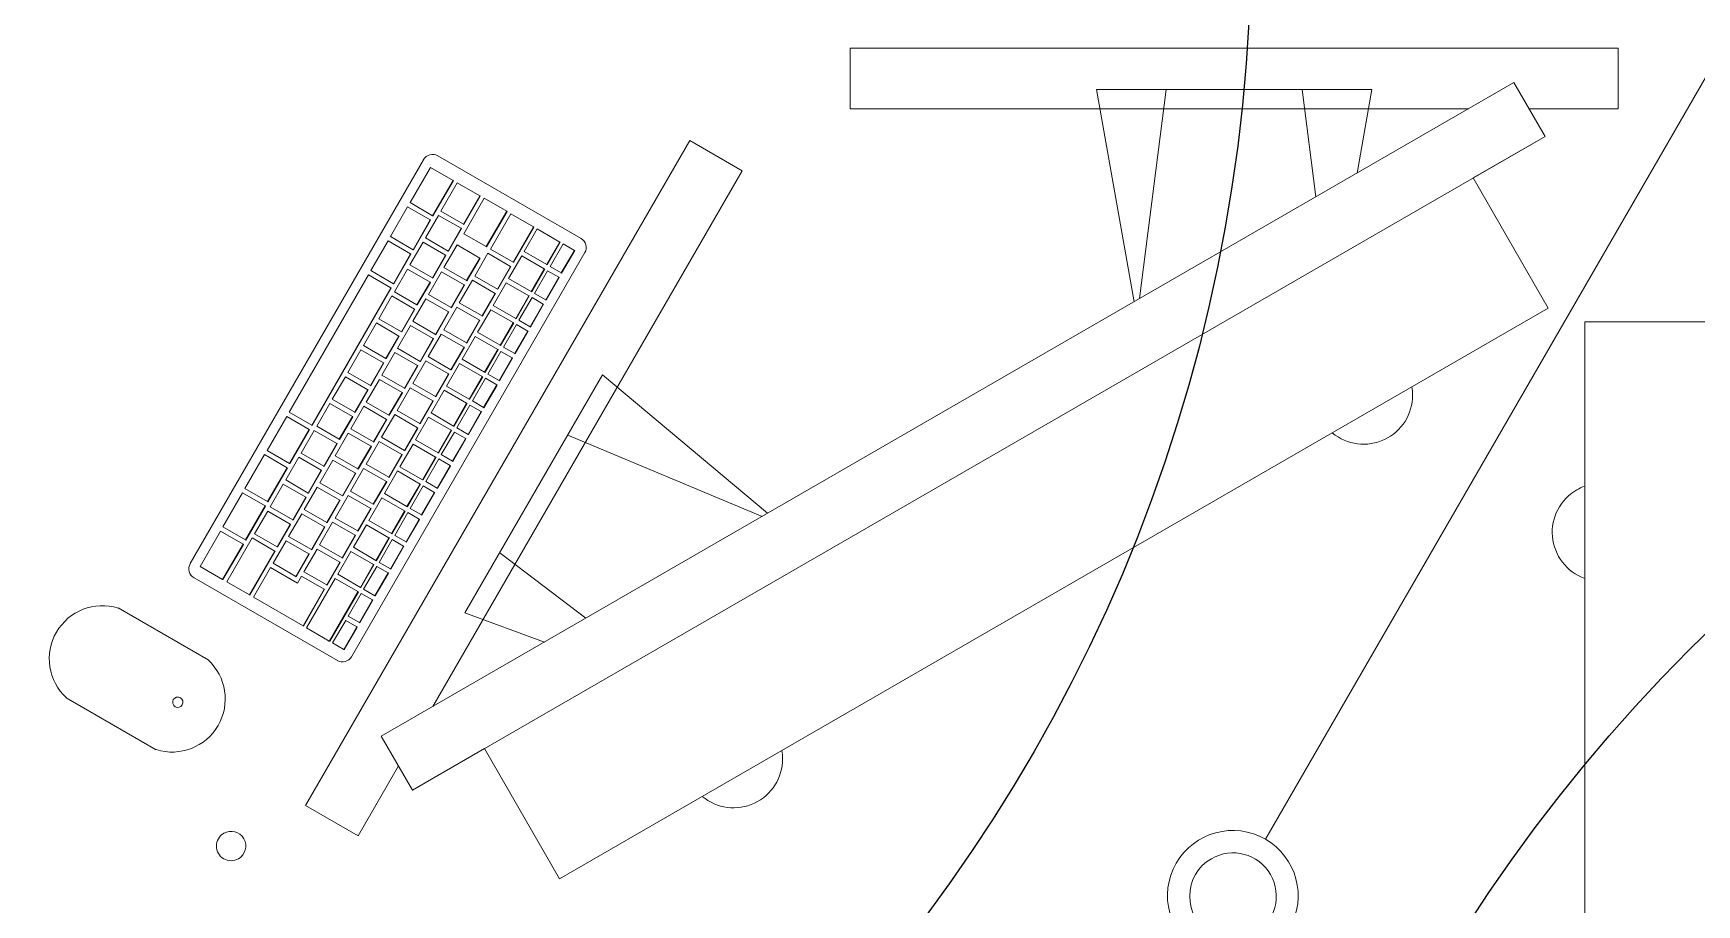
# Model space of a CAD drawing. Header units: millimetres. Extents: x 155920 to 295199, y -4084 to 97293.
# Drawn here: x 170546 to 171564, y 20503 to 21036 of the extents above; entities that cross this region are included whole.
import ezdxf

# ---------------------------------------------------------------- set-up
doc = ezdxf.new("R2010")
doc.units = ezdxf.units.MM
doc.header["$MEASUREMENT"] = 0
for name, color, linetype, lineweight in [('A-GENM', 8, 'CONTINUOUS', 9), ('E-ELEC-EQPM', 8, 'CONTINUOUS', 9), ('I-FURN', 8, 'CONTINUOUS', 9)]:
    doc.layers.add(name, color=color, linetype=linetype, lineweight=lineweight)
doc.layers.add('Social Distancing', color=7, linetype='CONTINUOUS')

msp = doc.modelspace()

# ---------------------------------------------------------------- linework, layer by layer
at = {"layer": 'A-GENM'}
for p, q in [((170785.3, 20958.5), (170642.5, 20711.3)), ((170789.5, 20953.8), (170777, 20932.2)), ((170803.3, 20945.8), (170789.5, 20953.8)), ((170881.6, 20910.3), (170794, 20960.9)), ((170790.8, 20924.2), (170803.3, 20945.8)), ((170803.5, 20945.7), (170791, 20924.1)), ((170805.9, 20944.3), (170795.9, 20927)), ((170803.5, 20945.7), (170803.3, 20945.8)), ((170819.7, 20936.4), (170805.9, 20944.3)), ((170777, 20932.2), (170790.8, 20924.2)), ((170809.7, 20919.1), (170819.7, 20936.4)), ((170822.3, 20934.9), (170809.8, 20913.2)), ((170819.9, 20936.2), (170809.9, 20918.9)), ((170819.9, 20936.2), (170819.7, 20936.4)), ((170836.1, 20926.9), (170822.3, 20934.9)), ((170775.5, 20929.6), (170765, 20911.4)), ((170789.3, 20921.6), (170775.5, 20929.6)), ((170794.4, 20924.4), (170786.4, 20910.6)), ((170791, 20924.1), (170790.8, 20924.2)), ((170808.2, 20916.5), (170794.4, 20924.4)), ((170795.9, 20927), (170809.7, 20919.1)), ((170823.6, 20905.3), (170836.1, 20926.9)), ((170836.3, 20926.8), (170823.8, 20905.1)), ((170838.7, 20925.4), (170826.2, 20903.8)), ((170836.3, 20926.8), (170836.1, 20926.9)), ((170852.5, 20917.5), (170838.7, 20925.4)), ((170778.8, 20903.4), (170789.3, 20921.6)), ((170789.5, 20921.5), (170779, 20903.3)), ((170789.5, 20921.5), (170789.3, 20921.6)), ((170800.2, 20902.6), (170808.2, 20916.5)), ((170808.4, 20916.3), (170800.4, 20902.5)), ((170808.4, 20916.3), (170808.2, 20916.5)), ((170809.9, 20918.9), (170809.7, 20919.1)), ((170809.8, 20913.2), (170823.6, 20905.3)), ((170840, 20895.8), (170852.5, 20917.5)), ((170852.7, 20917.3), (170840.2, 20895.7)), ((170854.8, 20916.1), (170846.8, 20902.3)), ((170852.7, 20917.3), (170852.5, 20917.5)), ((170868.6, 20908.1), (170854.8, 20916.1)), ((170741.1, 20654.3), (170883.9, 20901.6)), ((170763.5, 20908.8), (170753, 20890.6)), ((170777.3, 20900.8), (170763.5, 20908.8)), ((170765, 20911.4), (170778.8, 20903.4)), ((170784.9, 20908), (170776.9, 20894.1)), ((170779, 20903.3), (170778.8, 20903.4)), ((170798.7, 20900), (170784.9, 20908)), ((170786.4, 20910.6), (170800.2, 20902.6)), ((170805.7, 20906.3), (170797.7, 20892.5)), ((170800.4, 20902.5), (170800.2, 20902.6)), ((170819.6, 20898.3), (170805.7, 20906.3)), ((170823.8, 20905.1), (170823.6, 20905.3)), ((170826.2, 20903.8), (170840, 20895.8)), ((170846.8, 20902.3), (170860.6, 20894.3)), ((170860.6, 20894.3), (170868.6, 20908.1)), ((170868.9, 20908), (170860.9, 20894.1)), ((170870.6, 20907), (170862.6, 20893.1)), ((170868.9, 20908), (170868.6, 20908.1)), ((170869.5, 20889.2), (170877.5, 20903)), ((170877.7, 20902.9), (170869.7, 20889)), ((170877.5, 20903), (170870.6, 20907)), ((170877.7, 20902.9), (170877.5, 20903)), ((170766.8, 20882.6), (170777.3, 20900.8)), ((170777.5, 20900.7), (170767, 20882.5)), ((170775.4, 20891.5), (170767.4, 20877.7)), ((170789.2, 20883.6), (170775.4, 20891.5)), ((170776.9, 20894.1), (170790.7, 20886.2)), ((170777.5, 20900.7), (170777.3, 20900.8)), ((170790.7, 20886.2), (170798.7, 20900)), ((170798.9, 20899.9), (170790.9, 20886)), ((170797.7, 20892.5), (170811.6, 20884.5)), ((170798.9, 20899.9), (170798.7, 20900)), ((170811.6, 20884.5), (170819.6, 20898.3)), ((170819.8, 20898.2), (170811.8, 20884.3)), ((170824.6, 20901.2), (170816.6, 20887.3)), ((170819.8, 20898.2), (170819.6, 20898.3)), ((170838.5, 20893.2), (170824.6, 20901.2)), ((170830.5, 20879.3), (170838.5, 20893.2)), ((170838.7, 20893.1), (170830.7, 20879.2)), ((170845.3, 20899.7), (170837.3, 20885.8)), ((170838.7, 20893.1), (170838.5, 20893.2)), ((170840.2, 20895.7), (170840, 20895.8)), ((170859.1, 20891.7), (170845.3, 20899.7)), ((170851.1, 20877.8), (170859.1, 20891.7)), ((170859.4, 20891.5), (170851.4, 20877.7)), ((170859.4, 20891.5), (170859.1, 20891.7)), ((170860.9, 20894.1), (170860.6, 20894.3)), ((170862.6, 20893.1), (170869.5, 20889.2)), ((170751.5, 20888), (170703, 20804)), ((170765.3, 20880), (170751.5, 20888)), ((170753, 20890.6), (170766.8, 20882.6)), ((170767, 20882.5), (170766.8, 20882.6)), ((170781.2, 20869.7), (170789.2, 20883.6)), ((170789.4, 20883.4), (170781.4, 20869.6)), ((170796.2, 20889.9), (170788.2, 20876)), ((170789.4, 20883.4), (170789.2, 20883.6)), ((170790.9, 20886), (170790.7, 20886.2)), ((170810.1, 20881.9), (170796.2, 20889.9)), ((170802.1, 20868), (170810.1, 20881.9)), ((170810.3, 20881.7), (170802.3, 20867.9)), ((170815.1, 20884.7), (170807.1, 20870.9)), ((170810.3, 20881.7), (170810.1, 20881.9)), ((170811.8, 20884.3), (170811.6, 20884.5)), ((170829, 20876.7), (170815.1, 20884.7)), ((170816.6, 20887.3), (170830.5, 20879.3)), ((170835.8, 20883.2), (170827.8, 20869.3)), ((170849.6, 20875.2), (170835.8, 20883.2)), ((170837.3, 20885.8), (170851.1, 20877.8)), ((170861.1, 20890.5), (170853.1, 20876.7)), ((170860, 20872.7), (170868, 20886.6)), ((170868.2, 20886.4), (170860.2, 20872.6)), ((170868, 20886.6), (170861.1, 20890.5)), ((170868.2, 20886.4), (170868, 20886.6)), ((170869.7, 20889), (170869.5, 20889.2)), ((170716.8, 20796), (170765.3, 20880)), ((170765.5, 20879.9), (170717, 20795.9)), ((170765.9, 20875.1), (170757.9, 20861.2)), ((170765.5, 20879.9), (170765.3, 20880)), ((170779.7, 20867.1), (170765.9, 20875.1)), ((170767.4, 20877.7), (170781.2, 20869.7)), ((170786.7, 20873.4), (170778.7, 20859.6)), ((170800.6, 20865.4), (170786.7, 20873.4)), ((170788.2, 20876), (170802.1, 20868)), ((170821, 20862.9), (170829, 20876.7)), ((170829.2, 20876.6), (170821.2, 20862.8)), ((170829.2, 20876.6), (170829, 20876.7)), ((170830.7, 20879.2), (170830.5, 20879.3)), ((170841.6, 20861.4), (170849.6, 20875.2)), ((170849.9, 20875.1), (170841.9, 20861.2)), ((170851.6, 20874.1), (170843.6, 20860.2)), ((170849.9, 20875.1), (170849.6, 20875.2)), ((170851.4, 20877.7), (170851.1, 20877.8)), ((170858.5, 20870.1), (170851.6, 20874.1)), ((170853.1, 20876.7), (170860, 20872.7)), ((170860.2, 20872.6), (170860, 20872.7)), ((170757.9, 20861.2), (170771.7, 20853.2)), ((170771.7, 20853.2), (170779.7, 20867.1)), ((170779.9, 20867), (170771.9, 20853.1)), ((170779.9, 20867), (170779.7, 20867.1)), ((170781.4, 20869.6), (170781.2, 20869.7)), ((170792.6, 20851.6), (170800.6, 20865.4)), ((170800.8, 20865.3), (170792.8, 20851.4)), ((170805.6, 20868.3), (170797.6, 20854.4)), ((170800.8, 20865.3), (170800.6, 20865.4)), ((170802.3, 20867.9), (170802.1, 20868)), ((170819.5, 20860.3), (170805.6, 20868.3)), ((170807.1, 20870.9), (170821, 20862.9)), ((170826.3, 20866.7), (170818.3, 20852.9)), ((170821.2, 20862.8), (170821, 20862.9)), ((170840.1, 20858.8), (170826.3, 20866.7)), ((170827.8, 20869.3), (170841.6, 20861.4)), ((170841.9, 20861.2), (170841.6, 20861.4)), ((170850.5, 20856.2), (170858.5, 20870.1)), ((170858.7, 20870), (170850.7, 20856.1)), ((170858.7, 20870), (170858.5, 20870.1)), ((170756.4, 20858.6), (170748.4, 20844.8)), ((170770.2, 20850.6), (170756.4, 20858.6)), ((170762.2, 20836.8), (170770.2, 20850.6)), ((170777.2, 20857), (170769.2, 20843.1)), ((170770.4, 20850.5), (170770.2, 20850.6)), ((170771.9, 20853.1), (170771.7, 20853.2)), ((170791.1, 20849), (170777.2, 20857)), ((170778.7, 20859.6), (170792.6, 20851.6)), ((170796.1, 20851.8), (170788.1, 20838)), ((170792.8, 20851.4), (170792.6, 20851.6)), ((170810, 20843.8), (170796.1, 20851.8)), ((170797.6, 20854.4), (170811.5, 20846.4)), ((170811.5, 20846.4), (170819.5, 20860.3)), ((170819.7, 20860.2), (170811.7, 20846.3)), ((170818.3, 20852.9), (170832.1, 20844.9)), ((170819.7, 20860.2), (170819.5, 20860.3)), ((170832.1, 20844.9), (170840.1, 20858.8)), ((170840.4, 20858.6), (170832.4, 20844.8)), ((170842.1, 20857.6), (170834.1, 20843.8)), ((170840.4, 20858.6), (170840.1, 20858.8)), ((170841, 20839.8), (170849, 20853.6)), ((170849.2, 20853.5), (170841.2, 20839.6)), ((170849, 20853.6), (170842.1, 20857.6)), ((170843.6, 20860.2), (170850.5, 20856.2)), ((170849.2, 20853.5), (170849, 20853.6)), ((170850.7, 20856.1), (170850.5, 20856.2)), ((170746.9, 20842.2), (170738.9, 20828.3)), ((170760.7, 20834.2), (170746.9, 20842.2)), ((170748.4, 20844.8), (170762.2, 20836.8)), ((170767.7, 20840.5), (170759.7, 20826.6)), ((170770.4, 20850.5), (170762.4, 20836.6)), ((170781.6, 20832.5), (170767.7, 20840.5)), ((170769.2, 20843.1), (170783.1, 20835.1)), ((170783.1, 20835.1), (170791.1, 20849)), ((170791.3, 20848.8), (170783.3, 20835)), ((170791.3, 20848.8), (170791.1, 20849)), ((170802, 20830), (170810, 20843.8)), ((170810.2, 20843.7), (170802.2, 20829.8)), ((170816.8, 20850.3), (170808.8, 20836.4)), ((170810.2, 20843.7), (170810, 20843.8)), ((170811.7, 20846.3), (170811.5, 20846.4)), ((170830.6, 20842.3), (170816.8, 20850.3)), ((170822.6, 20828.5), (170830.6, 20842.3)), ((170830.9, 20842.2), (170822.9, 20828.3)), ((170832.6, 20841.2), (170824.6, 20827.3)), ((170830.9, 20842.2), (170830.6, 20842.3)), ((170832.4, 20844.8), (170832.1, 20844.9)), ((170839.5, 20837.2), (170832.6, 20841.2)), ((170834.1, 20843.8), (170841, 20839.8)), ((170752.7, 20820.3), (170760.7, 20834.2)), ((170760.9, 20834.1), (170752.9, 20820.2)), ((170760.9, 20834.1), (170760.7, 20834.2)), ((170762.4, 20836.6), (170762.2, 20836.8)), ((170773.6, 20818.7), (170781.6, 20832.5)), ((170781.8, 20832.4), (170773.8, 20818.5)), ((170786.6, 20835.4), (170778.6, 20821.5)), ((170781.8, 20832.4), (170781.6, 20832.5)), ((170783.3, 20835), (170783.1, 20835.1)), ((170800.5, 20827.4), (170786.6, 20835.4)), ((170788.1, 20838), (170802, 20830)), ((170807.3, 20833.8), (170799.3, 20820)), ((170821.1, 20825.9), (170807.3, 20833.8)), ((170808.8, 20836.4), (170822.6, 20828.5)), ((170831.5, 20823.3), (170839.5, 20837.2)), ((170839.7, 20837.1), (170831.7, 20823.2)), ((170839.7, 20837.1), (170839.5, 20837.2)), ((170841.2, 20839.6), (170841, 20839.8)), ((170737.4, 20825.7), (170729.4, 20811.9)), ((170751.2, 20817.7), (170737.4, 20825.7)), ((170738.9, 20828.3), (170752.7, 20820.3)), ((170758.2, 20824), (170750.2, 20810.2)), ((170752.9, 20820.2), (170752.7, 20820.3)), ((170772.1, 20816.1), (170758.2, 20824)), ((170759.7, 20826.6), (170773.6, 20818.7)), ((170778.6, 20821.5), (170792.5, 20813.5)), ((170792.5, 20813.5), (170800.5, 20827.4)), ((170800.7, 20827.2), (170792.7, 20813.4)), ((170800.7, 20827.2), (170800.5, 20827.4)), ((170802.2, 20829.8), (170802, 20830)), ((170813.1, 20812), (170821.1, 20825.9)), ((170821.4, 20825.7), (170813.4, 20811.9)), ((170823.1, 20824.7), (170815.1, 20810.9)), ((170821.4, 20825.7), (170821.1, 20825.9)), ((170822, 20806.9), (170830, 20820.7)), ((170830.2, 20820.6), (170822.2, 20806.7)), ((170822.9, 20828.3), (170822.6, 20828.5)), ((170830, 20820.7), (170823.1, 20824.7)), ((170824.6, 20827.3), (170831.5, 20823.3)), ((170830.2, 20820.6), (170830, 20820.7)), ((170831.7, 20823.2), (170831.5, 20823.3)), ((170729.4, 20811.9), (170743.2, 20803.9)), ((170743.2, 20803.9), (170751.2, 20817.7)), ((170751.4, 20817.6), (170743.4, 20803.7)), ((170750.2, 20810.2), (170764.1, 20802.2)), ((170751.4, 20817.6), (170751.2, 20817.7)), ((170764.1, 20802.2), (170772.1, 20816.1)), ((170772.3, 20815.9), (170764.3, 20802.1)), ((170777.1, 20818.9), (170769.1, 20805.1)), ((170772.3, 20815.9), (170772.1, 20816.1)), ((170773.8, 20818.5), (170773.6, 20818.7)), ((170791, 20810.9), (170777.1, 20818.9)), ((170783, 20797.1), (170791, 20810.9)), ((170791.2, 20810.8), (170783.2, 20796.9)), ((170797.8, 20817.4), (170789.8, 20803.5)), ((170791.2, 20810.8), (170791, 20810.9)), ((170792.7, 20813.4), (170792.5, 20813.5)), ((170811.6, 20809.4), (170797.8, 20817.4)), ((170799.3, 20820), (170813.1, 20812)), ((170813.4, 20811.9), (170813.1, 20812)), ((170815.1, 20810.9), (170822, 20806.9)), ((170701.5, 20801.4), (170689.5, 20780.6)), ((170715.3, 20793.4), (170701.5, 20801.4)), ((170703, 20804), (170716.8, 20796)), ((170727.9, 20809.3), (170719.9, 20795.4)), ((170741.7, 20801.3), (170727.9, 20809.3)), ((170733.7, 20787.4), (170741.7, 20801.3)), ((170741.9, 20801.1), (170733.9, 20787.3)), ((170748.7, 20807.6), (170740.7, 20793.7)), ((170741.9, 20801.1), (170741.7, 20801.3)), ((170743.4, 20803.7), (170743.2, 20803.9)), ((170762.6, 20799.6), (170748.7, 20807.6)), ((170767.6, 20802.5), (170759.6, 20788.6)), ((170764.3, 20802.1), (170764.1, 20802.2)), ((170781.5, 20794.5), (170767.6, 20802.5)), ((170769.1, 20805.1), (170783, 20797.1)), ((170788.3, 20800.9), (170780.3, 20787.1)), ((170802.1, 20792.9), (170788.3, 20800.9)), ((170789.8, 20803.5), (170803.6, 20795.5)), ((170803.6, 20795.5), (170811.6, 20809.4)), ((170811.9, 20809.3), (170803.9, 20795.4)), ((170813.6, 20808.3), (170805.6, 20794.4)), ((170811.9, 20809.3), (170811.6, 20809.4)), ((170812.5, 20790.4), (170820.5, 20804.3)), ((170820.7, 20804.1), (170812.7, 20790.3)), ((170820.5, 20804.3), (170813.6, 20808.3)), ((170820.7, 20804.1), (170820.5, 20804.3)), ((170822.2, 20806.7), (170822, 20806.9)), ((170703.3, 20772.6), (170715.3, 20793.4)), ((170715.5, 20793.3), (170703.5, 20772.5)), ((170718.4, 20792.8), (170710.4, 20778.9)), ((170715.5, 20793.3), (170715.3, 20793.4)), ((170717, 20795.9), (170716.8, 20796)), ((170732.2, 20784.8), (170718.4, 20792.8)), ((170719.9, 20795.4), (170733.7, 20787.4)), ((170739.2, 20791.1), (170731.2, 20777.3)), ((170753.1, 20783.2), (170739.2, 20791.1)), ((170740.7, 20793.7), (170754.6, 20785.8)), ((170754.6, 20785.8), (170762.6, 20799.6)), ((170762.8, 20799.5), (170754.8, 20785.6)), ((170762.8, 20799.5), (170762.6, 20799.6)), ((170773.5, 20780.6), (170781.5, 20794.5)), ((170781.7, 20794.3), (170773.7, 20780.5)), ((170781.7, 20794.3), (170781.5, 20794.5)), ((170783.2, 20796.9), (170783, 20797.1)), ((170794.1, 20779.1), (170802.1, 20792.9)), ((170802.4, 20792.8), (170794.4, 20779)), ((170804.1, 20791.8), (170796.1, 20778)), ((170802.4, 20792.8), (170802.1, 20792.9)), ((170803.9, 20795.4), (170803.6, 20795.5)), ((170811, 20787.8), (170804.1, 20791.8)), ((170805.6, 20794.4), (170812.5, 20790.4)), ((170812.7, 20790.3), (170812.5, 20790.4)), ((170689.5, 20780.6), (170703.3, 20772.6)), ((170724.2, 20771), (170732.2, 20784.8)), ((170732.4, 20784.7), (170724.4, 20770.8)), ((170732.4, 20784.7), (170732.2, 20784.8)), ((170733.9, 20787.3), (170733.7, 20787.4)), ((170745.1, 20769.3), (170753.1, 20783.2)), ((170753.3, 20783), (170745.3, 20769.2)), ((170758.1, 20786), (170750.1, 20772.1)), ((170753.3, 20783), (170753.1, 20783.2)), ((170754.8, 20785.6), (170754.6, 20785.8)), ((170772, 20778), (170758.1, 20786)), ((170759.6, 20788.6), (170773.5, 20780.6)), ((170778.8, 20784.5), (170770.8, 20770.6)), ((170773.7, 20780.5), (170773.5, 20780.6)), ((170792.6, 20776.5), (170778.8, 20784.5)), ((170780.3, 20787.1), (170794.1, 20779.1)), ((170803, 20774), (170811, 20787.8)), ((170811.2, 20787.7), (170803.2, 20773.8)), ((170811.2, 20787.7), (170811, 20787.8)), ((170688, 20778), (170676, 20757.2)), ((170701.8, 20770), (170688, 20778)), ((170689.8, 20749.3), (170701.8, 20770)), ((170702, 20769.9), (170690, 20749.1)), ((170708.9, 20776.4), (170700.9, 20762.5)), ((170702, 20769.9), (170701.8, 20770)), ((170703.5, 20772.5), (170703.3, 20772.6)), ((170722.7, 20768.4), (170708.9, 20776.4)), ((170710.4, 20778.9), (170724.2, 20771)), ((170729.7, 20774.7), (170721.7, 20760.8)), ((170724.4, 20770.8), (170724.2, 20771)), ((170743.6, 20766.7), (170729.7, 20774.7)), ((170731.2, 20777.3), (170745.1, 20769.3)), ((170748.6, 20769.5), (170740.6, 20755.7)), ((170745.3, 20769.2), (170745.1, 20769.3)), ((170762.5, 20761.6), (170748.6, 20769.5)), ((170750.1, 20772.1), (170764, 20764.2)), ((170764, 20764.2), (170772, 20778)), ((170772.2, 20777.9), (170764.2, 20764)), ((170770.8, 20770.6), (170784.6, 20762.6)), ((170772.2, 20777.9), (170772, 20778)), ((170784.6, 20762.6), (170792.6, 20776.5)), ((170792.9, 20776.4), (170784.9, 20762.5)), ((170794.6, 20775.4), (170786.6, 20761.5)), ((170792.9, 20776.4), (170792.6, 20776.5)), ((170793.5, 20757.5), (170801.5, 20771.4)), ((170801.7, 20771.2), (170793.7, 20757.4)), ((170794.4, 20779), (170794.1, 20779.1)), ((170801.5, 20771.4), (170794.6, 20775.4)), ((170796.1, 20778), (170803, 20774)), ((170801.7, 20771.2), (170801.5, 20771.4)), ((170803.2, 20773.8), (170803, 20774)), ((170699.4, 20759.9), (170691.4, 20746)), ((170713.2, 20751.9), (170699.4, 20759.9)), ((170700.9, 20762.5), (170714.7, 20754.5)), ((170714.7, 20754.5), (170722.7, 20768.4)), ((170722.9, 20768.2), (170714.9, 20754.4)), ((170721.7, 20760.8), (170735.6, 20752.8)), ((170722.9, 20768.2), (170722.7, 20768.4)), ((170735.6, 20752.8), (170743.6, 20766.7)), ((170743.8, 20766.6), (170735.8, 20752.7)), ((170743.8, 20766.6), (170743.6, 20766.7)), ((170754.5, 20747.7), (170762.5, 20761.6)), ((170762.7, 20761.4), (170754.7, 20747.6)), ((170769.3, 20768), (170761.3, 20754.2)), ((170762.7, 20761.4), (170762.5, 20761.6)), ((170764.2, 20764), (170764, 20764.2)), ((170783.1, 20760), (170769.3, 20768)), ((170775.1, 20746.2), (170783.1, 20760)), ((170783.4, 20759.9), (170775.4, 20746)), ((170783.4, 20759.9), (170783.1, 20760)), ((170784.9, 20762.5), (170784.6, 20762.6)), ((170786.6, 20761.5), (170793.5, 20757.5)), ((170674.5, 20754.6), (170662.5, 20733.8)), ((170688.3, 20746.7), (170674.5, 20754.6)), ((170676, 20757.2), (170689.8, 20749.3)), ((170690, 20749.1), (170689.8, 20749.3)), ((170705.2, 20738.1), (170713.2, 20751.9)), ((170713.4, 20751.8), (170705.4, 20737.9)), ((170720.2, 20758.2), (170712.2, 20744.4)), ((170713.4, 20751.8), (170713.2, 20751.9)), ((170714.9, 20754.4), (170714.7, 20754.5)), ((170734.1, 20750.2), (170720.2, 20758.2)), ((170726.1, 20736.4), (170734.1, 20750.2)), ((170734.3, 20750.1), (170726.3, 20736.3)), ((170739.1, 20753.1), (170731.1, 20739.2)), ((170734.3, 20750.1), (170734.1, 20750.2)), ((170735.8, 20752.7), (170735.6, 20752.8)), ((170753, 20745.1), (170739.1, 20753.1)), ((170740.6, 20755.7), (170754.5, 20747.7)), ((170759.8, 20751.6), (170751.8, 20737.7)), ((170773.6, 20743.6), (170759.8, 20751.6)), ((170761.3, 20754.2), (170775.1, 20746.2)), ((170785.1, 20758.9), (170777.1, 20745.1)), ((170784, 20741.1), (170792, 20754.9)), ((170792.2, 20754.8), (170784.2, 20740.9)), ((170792, 20754.9), (170785.1, 20758.9)), ((170792.2, 20754.8), (170792, 20754.9)), ((170793.7, 20757.4), (170793.5, 20757.5)), ((170676.3, 20725.9), (170688.3, 20746.7)), ((170688.5, 20746.5), (170676.5, 20725.7)), ((170689.9, 20743.4), (170681.9, 20729.6)), ((170688.5, 20746.5), (170688.3, 20746.7)), ((170703.7, 20735.5), (170689.9, 20743.4)), ((170691.4, 20746), (170705.2, 20738.1)), ((170710.7, 20741.8), (170702.7, 20727.9)), ((170724.6, 20733.8), (170710.7, 20741.8)), ((170712.2, 20744.4), (170726.1, 20736.4)), ((170731.1, 20739.2), (170745, 20731.3)), ((170745, 20731.3), (170753, 20745.1)), ((170753.2, 20745), (170745.2, 20731.1)), ((170753.2, 20745), (170753, 20745.1)), ((170754.7, 20747.6), (170754.5, 20747.7)), ((170765.6, 20729.7), (170773.6, 20743.6)), ((170773.9, 20743.4), (170765.9, 20729.6)), ((170775.6, 20742.5), (170767.6, 20728.6)), ((170773.9, 20743.4), (170773.6, 20743.6)), ((170775.4, 20746), (170775.1, 20746.2)), ((170782.5, 20738.5), (170775.6, 20742.5)), ((170777.1, 20745.1), (170784, 20741.1)), ((170784.2, 20740.9), (170784, 20741.1)), ((170661, 20731.2), (170648.5, 20709.6)), ((170674.8, 20723.3), (170661, 20731.2)), ((170662.5, 20733.8), (170676.3, 20725.9)), ((170681.9, 20729.6), (170695.7, 20721.6)), ((170695.7, 20721.6), (170703.7, 20735.5)), ((170703.9, 20735.3), (170695.9, 20721.5)), ((170703.9, 20735.3), (170703.7, 20735.5)), ((170705.4, 20737.9), (170705.2, 20738.1)), ((170716.6, 20719.9), (170724.6, 20733.8)), ((170724.8, 20733.7), (170716.8, 20719.8)), ((170729.6, 20736.6), (170721.6, 20722.8)), ((170724.8, 20733.7), (170724.6, 20733.8)), ((170726.3, 20736.3), (170726.1, 20736.4)), ((170743.5, 20728.7), (170729.6, 20736.6)), ((170735.5, 20714.8), (170743.5, 20728.7)), ((170743.7, 20728.5), (170735.7, 20714.7)), ((170750.3, 20735.1), (170742.3, 20721.3)), ((170743.7, 20728.5), (170743.5, 20728.7)), ((170745.2, 20731.1), (170745, 20731.3)), ((170764.1, 20727.1), (170750.3, 20735.1)), ((170751.8, 20737.7), (170765.6, 20729.7)), ((170765.9, 20729.6), (170765.6, 20729.7)), ((170767.6, 20728.6), (170774.5, 20724.6)), ((170774.5, 20724.6), (170782.5, 20738.5)), ((170782.7, 20738.3), (170774.7, 20724.5)), ((170782.7, 20738.3), (170782.5, 20738.5)), ((170662.3, 20701.6), (170674.8, 20723.3)), ((170675, 20723.1), (170662.5, 20701.5)), ((170680.4, 20727), (170664.9, 20700.1)), ((170675, 20723.1), (170674.8, 20723.3)), ((170676.5, 20725.7), (170676.3, 20725.9)), ((170678.7, 20692.2), (170694.2, 20719)), ((170694.4, 20718.9), (170678.9, 20692)), ((170694.2, 20719), (170680.4, 20727)), ((170701.2, 20725.3), (170693.2, 20711.5)), ((170694.4, 20718.9), (170694.2, 20719)), ((170695.9, 20721.5), (170695.7, 20721.6)), ((170715.1, 20717.3), (170701.2, 20725.3)), ((170702.7, 20727.9), (170716.6, 20719.9)), ((170720.1, 20720.2), (170712.1, 20706.3)), ((170716.8, 20719.8), (170716.6, 20719.9)), ((170734, 20712.2), (170720.1, 20720.2)), ((170721.6, 20722.8), (170735.5, 20714.8)), ((170740.8, 20718.7), (170732.8, 20704.8)), ((170754.6, 20710.7), (170740.8, 20718.7)), ((170742.3, 20721.3), (170756.1, 20713.3)), ((170756.1, 20713.3), (170764.1, 20727.1)), ((170764.4, 20727), (170756.4, 20713.1)), ((170766.1, 20726), (170758.1, 20712.1)), ((170764.4, 20727), (170764.1, 20727.1)), ((170765, 20708.2), (170773, 20722)), ((170773.2, 20721.9), (170765.2, 20708)), ((170773, 20722), (170766.1, 20726)), ((170773.2, 20721.9), (170773, 20722)), ((170774.7, 20724.5), (170774.5, 20724.6)), ((170648.5, 20709.6), (170662.3, 20701.6)), ((170691.7, 20708.9), (170681.2, 20690.7)), ((170708.1, 20699.4), (170691.7, 20708.9)), ((170693.2, 20711.5), (170707.1, 20703.5)), ((170707.1, 20703.5), (170715.1, 20717.3)), ((170715.3, 20717.2), (170707.3, 20703.3)), ((170715.3, 20717.2), (170715.1, 20717.3)), ((170726, 20698.3), (170734, 20712.2)), ((170734.2, 20712.1), (170726.2, 20698.2)), ((170734.2, 20712.1), (170734, 20712.2)), ((170735.7, 20714.7), (170735.5, 20714.8)), ((170746.6, 20696.8), (170754.6, 20710.7)), ((170754.9, 20710.5), (170746.9, 20696.7)), ((170756.6, 20709.5), (170748.6, 20695.7)), ((170754.9, 20710.5), (170754.6, 20710.7)), ((170756.4, 20713.1), (170756.1, 20713.3)), ((170763.5, 20705.6), (170756.6, 20709.5)), ((170758.1, 20712.1), (170765, 20708.2)), ((170765.2, 20708), (170765, 20708.2)), ((170644.9, 20702.6), (170732.5, 20652)), ((170662.5, 20701.5), (170662.3, 20701.6)), ((170664.9, 20700.1), (170678.7, 20692.2)), ((170707.3, 20703.3), (170707.1, 20703.5)), ((170710.6, 20703.7), (170708.1, 20699.4)), ((170724.5, 20695.7), (170710.6, 20703.7)), ((170712.1, 20706.3), (170726, 20698.3)), ((170731.1, 20702.3), (170713.6, 20672)), ((170726.2, 20698.2), (170726, 20698.3)), ((170745.1, 20694.2), (170731.1, 20702.3)), ((170732.8, 20704.8), (170746.6, 20696.8)), ((170755.5, 20691.7), (170763.5, 20705.6)), ((170763.7, 20705.4), (170755.7, 20691.6)), ((170763.7, 20705.4), (170763.5, 20705.6)), ((170678.9, 20692), (170678.7, 20692.2)), ((170681.2, 20690.7), (170711.5, 20673.2)), ((170711.5, 20673.2), (170724.5, 20695.7)), ((170724.7, 20695.6), (170711.7, 20673.1)), ((170724.7, 20695.6), (170724.5, 20695.7)), ((170727.6, 20663.9), (170745.1, 20694.2)), ((170745.4, 20694.1), (170727.9, 20663.8)), ((170747.1, 20693.1), (170739.1, 20679.2)), ((170745.4, 20694.1), (170745.1, 20694.2)), ((170746, 20675.2), (170754, 20689.1)), ((170754.2, 20689), (170746.2, 20675.1)), ((170746.9, 20696.7), (170746.6, 20696.8)), ((170754, 20689.1), (170747.1, 20693.1)), ((170748.6, 20695.7), (170755.5, 20691.7)), ((170754.2, 20689), (170754, 20689.1)), ((170755.7, 20691.6), (170755.5, 20691.7)), ((170653.5, 20652.4), (170598.5, 20684.2)), ((170739.1, 20679.2), (170746, 20675.2)), ((170711.7, 20673.1), (170711.5, 20673.2)), ((170713.6, 20672), (170727.6, 20663.9)), ((170737.6, 20676.6), (170729.6, 20662.8)), ((170736.5, 20658.8), (170744.5, 20672.6)), ((170744.7, 20672.5), (170736.7, 20658.7)), ((170744.5, 20672.6), (170737.6, 20676.6)), ((170744.7, 20672.5), (170744.5, 20672.6)), ((170746.2, 20675.1), (170746, 20675.2)), ((170727.9, 20663.8), (170727.6, 20663.9)), ((170729.6, 20662.8), (170736.5, 20658.8)), ((170736.7, 20658.7), (170736.5, 20658.8)), ((170566.7, 20629.2), (170621.7, 20597.4))]:
    msp.add_line(p, q, dxfattribs=at)
for centre, radius, start, end in [((170790.8, 20955.4), 6.35, 60, 150), ((170878.4, 20904.8), 6.35, 330, 60), ((170648, 20708.1), 6.35, 150, 240), ((170588.8, 20653.1), 32.5, 72.6804, 227.3196), ((170631.4, 20628.5), 32.5, 252.6804, 47.3196), ((170735.6, 20657.5), 6.35, 240, 330), ((170634.9, 20626.5), 3.16, 60, 240), ((170634.9, 20626.5), 3.16, 240, 60)]:
    msp.add_arc(centre, radius, start, end, dxfattribs=at)
at = {"layer": 'E-ELEC-EQPM'}
for p, q in [((170759.4, 20605.7), (171452.2, 21005.7)), ((170759.4, 20605.7), (171452.2, 21005.7)), ((171452.2, 21005.7), (171471.3, 20972.7)), ((171452.2, 21005.7), (171471.3, 20972.7)), ((171471.3, 20972.7), (170778.5, 20572.7)), ((171471.3, 20972.7), (171427.3, 20947.3)), ((171427.3, 20947.3), (171473.3, 20867.7)), ((171427.3, 20947.3), (171473.3, 20867.7)), ((171473.3, 20867.7), (170868.4, 20518.5)), ((171473.3, 20867.7), (170868.4, 20518.5)), ((171495.6, 20859.3), (171587.5, 20859.3)), ((171495.6, 20160.9), (171495.6, 20859.3)), ((171495.6, 20160.9), (171495.6, 20859.3)), ((171495.6, 20859.3), (171587.5, 20859.3)), ((170778.5, 20572.7), (170759.4, 20605.7)), ((170778.5, 20572.7), (170759.4, 20605.7)), ((170822.5, 20598.1), (170778.5, 20572.7)), ((170868.4, 20518.5), (170822.5, 20598.1)), ((170868.4, 20518.5), (170822.5, 20598.1))]:
    msp.add_line(p, q, dxfattribs=at)
at = {"layer": 'I-FURN'}
for p, q in [((171300.3, 20542.6), (171855.3, 21503.9)), ((171855.3, 21503.9), (171300.3, 20542.6)), ((171046.2, 20989.7), (171046.2, 21026.8)), ((171516.1, 21026.8), (171046.2, 21026.8)), ((171516.1, 20989.7), (171516.1, 21026.8)), ((171197, 21001.4), (171365.3, 21001.4)), ((171219.9, 20871.6), (171197, 21001.4)), ((171239.6, 21001.4), (171223.2, 20873.5)), ((171322.7, 21001.4), (171331.1, 20935.8)), ((171365.3, 21001.4), (171356.3, 20950.3)), ((171046.2, 20989.7), (171424.6, 20989.7)), ((171461.5, 20989.7), (171516.1, 20989.7)), ((170713.1, 20563.2), (170948.1, 20970.2)), ((170980.2, 20951.6), (170948.1, 20970.2)), ((170980.2, 20951.6), (170791, 20623.9)), ((170894.7, 20826.9), (170810.5, 20681.1)), ((170995.6, 20742.1), (170894.7, 20826.9)), ((170873.4, 20790), (170992.3, 20740.2)), ((170831.8, 20718), (170884.5, 20677.9)), ((170810.5, 20681.1), (170859.3, 20663.3)), ((170769.9, 20587.5), (170745.2, 20544.7)), ((170745.2, 20544.7), (170713.1, 20563.2))]:
    msp.add_line(p, q, dxfattribs=at)
for centre, radius, start, end in [((171360.3, 20814.4), 30, 230.3079, 0.0028), ((171360.3, 20814.4), 30, 0.0028, 9.6921), ((171505.7, 20730.5), 30, 120, 250.2298), ((171505.7, 20730.5), 30, 109.7702, 120), ((170974.9, 20591.9), 30, 0.0028, 9.7148), ((170974.9, 20591.9), 30, 230.2852, 0.0028), ((170667.5, 20538.5), 9, 120, 300), ((170667.5, 20538.5), 9, 300, 120), ((171280.3, 20508), 40, 60.0014, 240.0014), ((171280.3, 20508), 40, 240.0014, 60.0014), ((171280.4, 20507.8), 26.5, 120, 300), ((171280.4, 20507.8), 26.5, 300, 120)]:
    msp.add_arc(centre, radius, start, end, dxfattribs=at)
at = {"layer": 'Social Distancing'}
for centre in [(170291.3, 21094.2), (170291.3, 21094.2), (172266.6, 19951.5), (172266.6, 19951.5)]:
    msp.add_circle(centre, 1000, dxfattribs=at)

doc.saveas('drawing.dxf')
